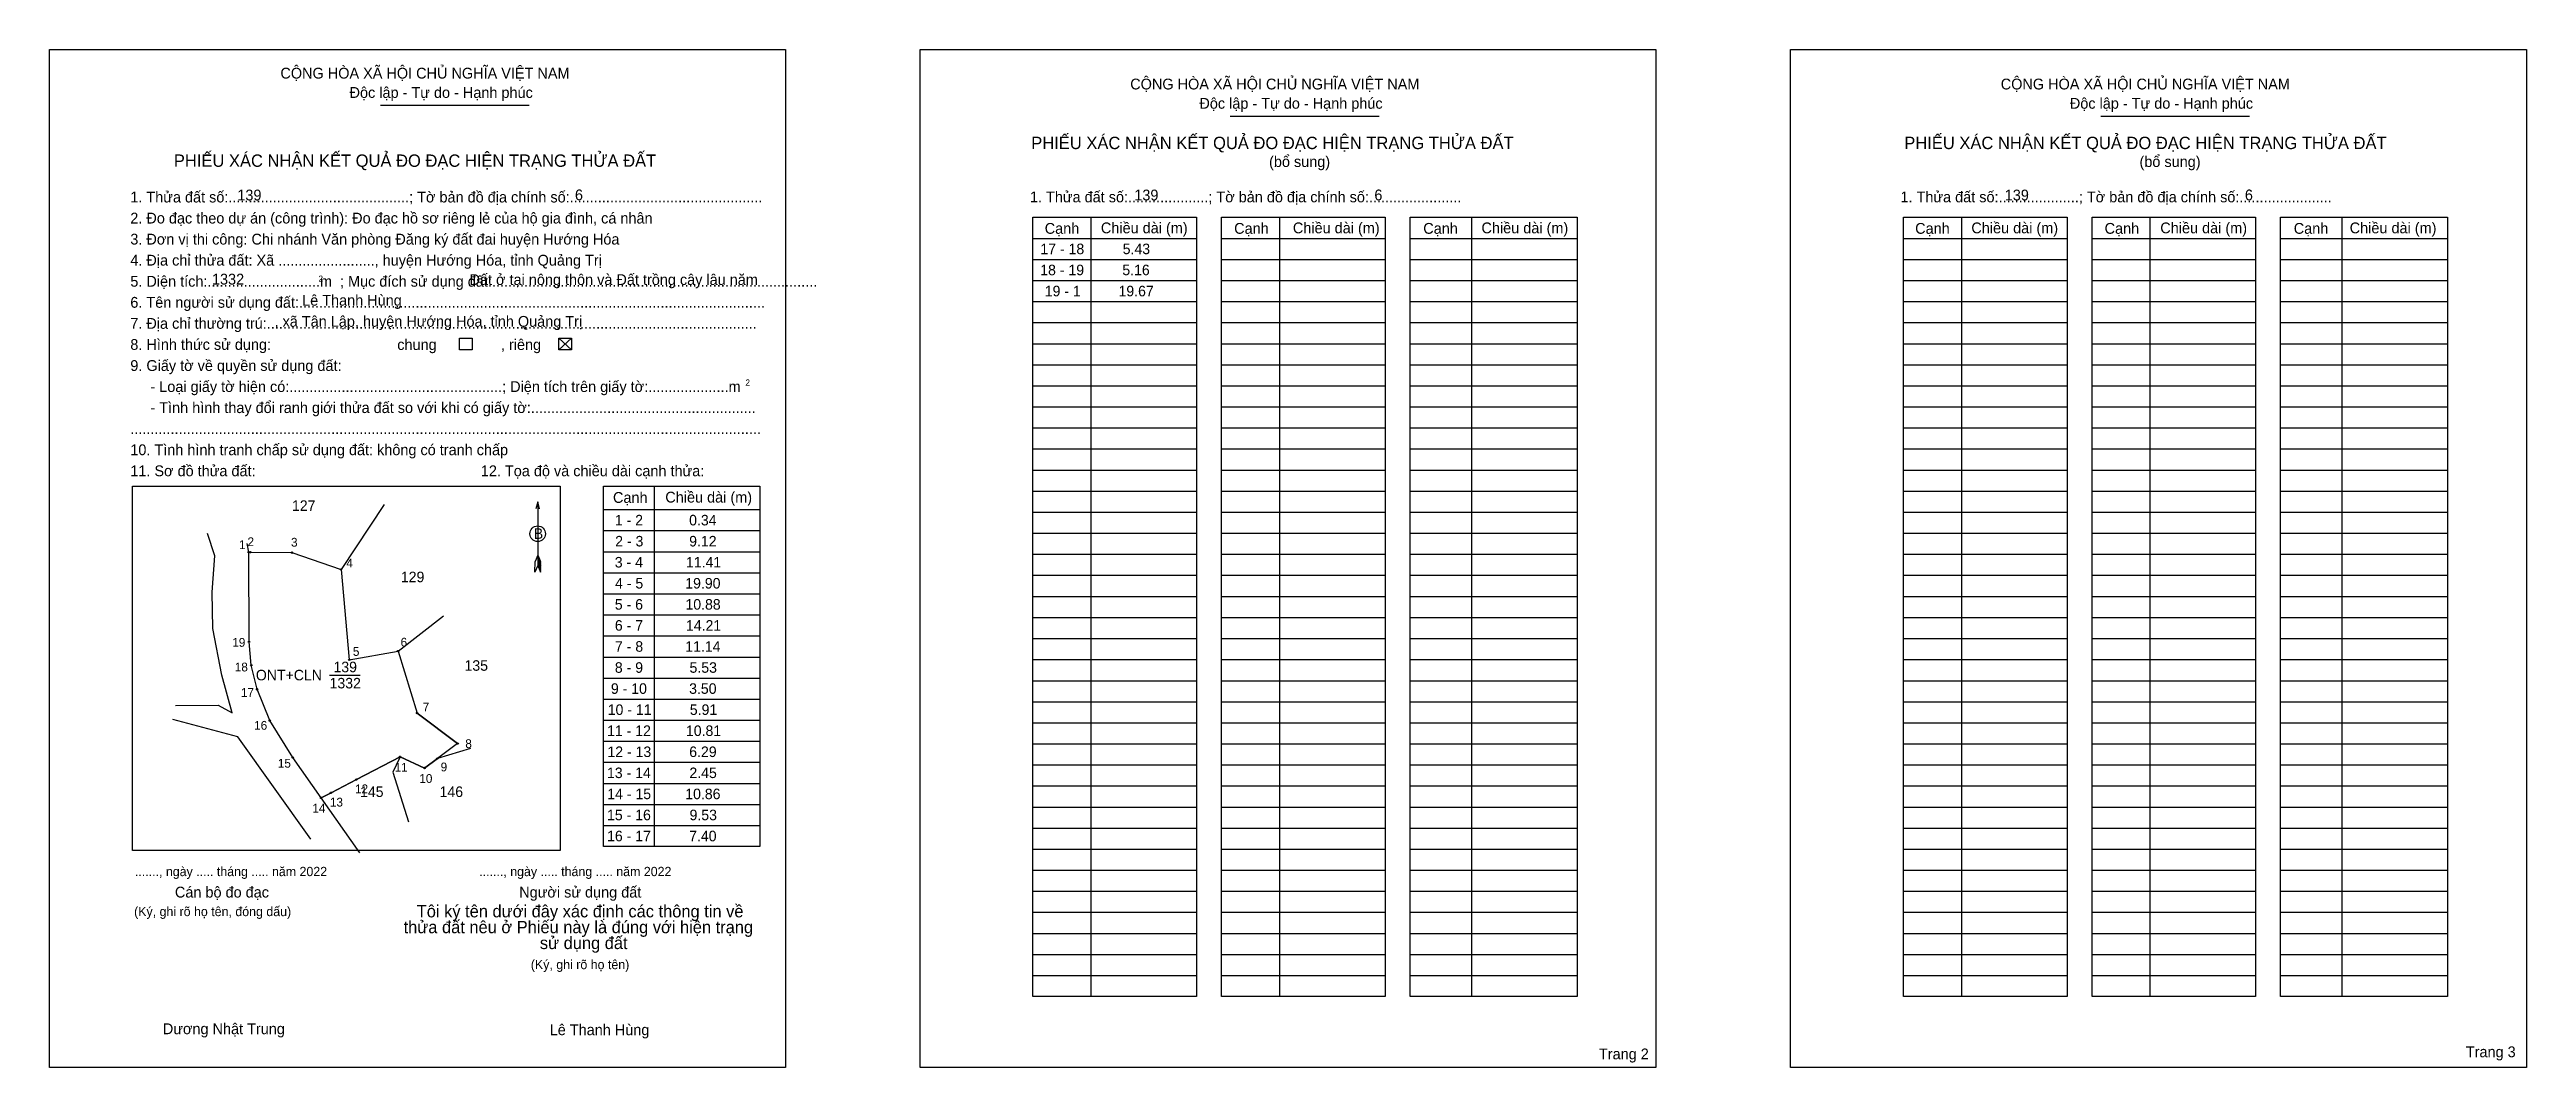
# Model space of a CAD drawing. Extents: x 547293 to 547837, y 1838374 to 1838597.
import ezdxf

# ---------------------------------------------------------------- set-up
doc = ezdxf.new("R2010")
doc.units = 0
for name, color, linetype in [('Level 1', 7, 'Continuous'), ('Level 10', 7, 'Continuous'), ('Level 11', 7, 'Continuous'), ('Level 13', 7, 'Continuous'), ('Level 2', 7, 'Continuous'), ('Level 25', 7, 'Continuous'), ('Level 48', 7, 'Continuous'), ('Level 50', 7, 'Continuous'), ('Level 52', 7, 'Continuous'), ('Level 55', 7, 'Continuous'), ('Level 6', 7, 'Continuous'), ('Level 9', 7, 'Continuous')]:
    doc.layers.add(name, color=color, linetype=linetype)

msp = doc.modelspace()

# ---------------------------------------------------------------- linework, layer by layer
at = {"layer": 'Level 1'}
for p, q in [((547293.23, 1838597.26), (547293.23, 1838597.26)), ((547484.28, 1838597.26), (547484.28, 1838597.26)), ((547365.86, 1838585.03), (547398.52, 1838585.03)), ((547552.38, 1838582.65), (547585.04, 1838582.65)), ((547743.43, 1838582.65), (547776.1, 1838582.65)), ((547521.79, 1838560.44), (547521.79, 1838389.41)), ((547563.18, 1838560.44), (547563.18, 1838389.41)), ((547605.33, 1838560.44), (547605.33, 1838389.41)), ((547712.85, 1838560.44), (547712.85, 1838389.41)), ((547754.23, 1838560.44), (547754.23, 1838389.41)), ((547796.38, 1838560.44), (547796.38, 1838389.41)), ((547509.08, 1838555.81), (547544.98, 1838555.81)), ((547550.46, 1838555.81), (547586.36, 1838555.81)), ((547591.85, 1838555.81), (547628.52, 1838555.81)), ((547700.13, 1838555.81), (547736.03, 1838555.81)), ((547741.52, 1838555.81), (547777.42, 1838555.81)), ((547782.9, 1838555.81), (547819.57, 1838555.81)), ((547509.08, 1838551.19), (547544.98, 1838551.19)), ((547550.46, 1838551.19), (547586.36, 1838551.19)), ((547591.85, 1838551.19), (547628.52, 1838551.19)), ((547700.13, 1838551.19), (547736.03, 1838551.19)), ((547741.52, 1838551.19), (547777.42, 1838551.19)), ((547782.9, 1838551.19), (547819.57, 1838551.19)), ((547509.08, 1838546.57), (547544.98, 1838546.57)), ((547509.08, 1838541.95), (547544.98, 1838541.95)), ((547550.46, 1838546.57), (547586.36, 1838546.57)), ((547550.46, 1838541.95), (547586.36, 1838541.95)), ((547591.85, 1838546.57), (547628.52, 1838546.57)), ((547591.85, 1838541.95), (547628.52, 1838541.95)), ((547700.13, 1838546.57), (547736.03, 1838546.57)), ((547700.13, 1838541.95), (547736.03, 1838541.95)), ((547741.52, 1838546.57), (547777.42, 1838546.57)), ((547741.52, 1838541.95), (547777.42, 1838541.95)), ((547782.9, 1838546.57), (547819.57, 1838546.57)), ((547782.9, 1838541.95), (547819.57, 1838541.95)), ((547509.08, 1838537.32), (547544.98, 1838537.32)), ((547550.46, 1838537.32), (547586.36, 1838537.32)), ((547591.85, 1838537.32), (547628.52, 1838537.32)), ((547700.13, 1838537.32), (547736.03, 1838537.32)), ((547741.52, 1838537.32), (547777.42, 1838537.32)), ((547782.9, 1838537.32), (547819.57, 1838537.32)), ((547405.01, 1838533.9), (547407.78, 1838531.32)), ((547405.01, 1838531.32), (547407.78, 1838533.9)), ((547509.08, 1838532.7), (547544.98, 1838532.7)), ((547550.46, 1838532.7), (547586.36, 1838532.7)), ((547591.85, 1838532.7), (547628.52, 1838532.7)), ((547700.13, 1838532.7), (547736.03, 1838532.7)), ((547741.52, 1838532.7), (547777.42, 1838532.7)), ((547782.9, 1838532.7), (547819.57, 1838532.7)), ((547509.08, 1838528.08), (547544.98, 1838528.08)), ((547550.46, 1838528.08), (547586.36, 1838528.08)), ((547591.85, 1838528.08), (547628.52, 1838528.08)), ((547700.13, 1838528.08), (547736.03, 1838528.08)), ((547741.52, 1838528.08), (547777.42, 1838528.08)), ((547782.9, 1838528.08), (547819.57, 1838528.08)), ((547509.08, 1838523.46), (547544.98, 1838523.46)), ((547550.46, 1838523.46), (547586.36, 1838523.46)), ((547591.85, 1838523.46), (547628.52, 1838523.46)), ((547700.13, 1838523.46), (547736.03, 1838523.46)), ((547741.52, 1838523.46), (547777.42, 1838523.46)), ((547782.9, 1838523.46), (547819.57, 1838523.46)), ((547509.08, 1838518.83), (547544.98, 1838518.83)), ((547550.46, 1838518.83), (547586.36, 1838518.83)), ((547591.85, 1838518.83), (547628.52, 1838518.83)), ((547700.13, 1838518.83), (547736.03, 1838518.83)), ((547741.52, 1838518.83), (547777.42, 1838518.83)), ((547782.9, 1838518.83), (547819.57, 1838518.83)), ((547509.08, 1838514.21), (547544.98, 1838514.21)), ((547509.08, 1838509.59), (547544.98, 1838509.59)), ((547550.46, 1838514.21), (547586.36, 1838514.21)), ((547550.46, 1838509.59), (547586.36, 1838509.59)), ((547591.85, 1838514.21), (547628.52, 1838514.21)), ((547591.85, 1838509.59), (547628.52, 1838509.59)), ((547700.13, 1838514.21), (547736.03, 1838514.21)), ((547700.13, 1838509.59), (547736.03, 1838509.59)), ((547741.52, 1838514.21), (547777.42, 1838514.21)), ((547741.52, 1838509.59), (547777.42, 1838509.59)), ((547782.9, 1838514.21), (547819.57, 1838514.21)), ((547782.9, 1838509.59), (547819.57, 1838509.59)), ((547509.08, 1838504.97), (547544.98, 1838504.97)), ((547550.46, 1838504.97), (547586.36, 1838504.97)), ((547591.85, 1838504.97), (547628.52, 1838504.97)), ((547700.13, 1838504.97), (547736.03, 1838504.97)), ((547741.52, 1838504.97), (547777.42, 1838504.97)), ((547782.9, 1838504.97), (547819.57, 1838504.97)), ((547311.42, 1838501.43), (547311.42, 1838501.43)), ((547425.91, 1838501.45), (547425.91, 1838422.33)), ((547509.08, 1838500.35), (547544.98, 1838500.35)), ((547550.46, 1838500.35), (547586.36, 1838500.35)), ((547591.85, 1838500.35), (547628.52, 1838500.35)), ((547700.13, 1838500.35), (547736.03, 1838500.35)), ((547741.52, 1838500.35), (547777.42, 1838500.35)), ((547782.9, 1838500.35), (547819.57, 1838500.35)), ((547400.37, 1838497.97), (547400.37, 1838483.99)), ((547414.82, 1838496.29), (547449.1, 1838496.29)), ((547509.08, 1838495.72), (547544.98, 1838495.72)), ((547550.46, 1838495.72), (547586.36, 1838495.72)), ((547591.85, 1838495.72), (547628.52, 1838495.72)), ((547700.13, 1838495.72), (547736.03, 1838495.72)), ((547741.52, 1838495.72), (547777.42, 1838495.72)), ((547782.9, 1838495.72), (547819.57, 1838495.72)), ((547414.82, 1838491.67), (547449.1, 1838491.67)), ((547509.08, 1838491.1), (547544.98, 1838491.1)), ((547550.46, 1838491.1), (547586.36, 1838491.1)), ((547591.85, 1838491.1), (547628.52, 1838491.1)), ((547700.13, 1838491.1), (547736.03, 1838491.1)), ((547741.52, 1838491.1), (547777.42, 1838491.1)), ((547782.9, 1838491.1), (547819.57, 1838491.1)), ((547399.75, 1838482.57), (547399.78, 1838484.88)), ((547400.37, 1838483.99), (547399.75, 1838482.57)), ((547400.37, 1838486.3), (547399.78, 1838484.88)), ((547400.37, 1838486.3), (547400.96, 1838484.88)), ((547400.37, 1838486.1), (547400.96, 1838484.67)), ((547400.37, 1838485.9), (547400.96, 1838484.47)), ((547400.37, 1838485.7), (547400.97, 1838484.26)), ((547400.37, 1838485.49), (547400.97, 1838484.05)), ((547400.37, 1838485.29), (547400.97, 1838483.84)), ((547400.37, 1838485.09), (547400.97, 1838483.64)), ((547400.37, 1838484.89), (547400.98, 1838483.43)), ((547400.37, 1838484.69), (547400.98, 1838483.22)), ((547400.37, 1838484.49), (547400.98, 1838483.01)), ((547400.37, 1838484.29), (547400.99, 1838482.81)), ((547400.37, 1838483.99), (547400.99, 1838482.57)), ((547400.99, 1838482.57), (547400.96, 1838484.88)), ((547414.82, 1838487.05), (547449.1, 1838487.05)), ((547414.82, 1838482.42), (547449.1, 1838482.42)), ((547509.08, 1838486.48), (547544.98, 1838486.48)), ((547550.46, 1838486.48), (547586.36, 1838486.48)), ((547591.85, 1838486.48), (547628.52, 1838486.48)), ((547700.13, 1838486.48), (547736.03, 1838486.48)), ((547741.52, 1838486.48), (547777.42, 1838486.48)), ((547782.9, 1838486.48), (547819.57, 1838486.48)), ((547414.82, 1838477.8), (547449.1, 1838477.8)), ((547509.08, 1838481.86), (547544.98, 1838481.86)), ((547509.08, 1838477.23), (547544.98, 1838477.23)), ((547550.46, 1838481.86), (547586.36, 1838481.86)), ((547550.46, 1838477.23), (547586.36, 1838477.23)), ((547591.85, 1838481.86), (547628.52, 1838481.86)), ((547591.85, 1838477.23), (547628.52, 1838477.23)), ((547700.13, 1838481.86), (547736.03, 1838481.86)), ((547700.13, 1838477.23), (547736.03, 1838477.23)), ((547741.52, 1838481.86), (547777.42, 1838481.86)), ((547741.52, 1838477.23), (547777.42, 1838477.23)), ((547782.9, 1838481.86), (547819.57, 1838481.86)), ((547782.9, 1838477.23), (547819.57, 1838477.23)), ((547414.82, 1838473.18), (547449.1, 1838473.18)), ((547509.08, 1838472.61), (547544.98, 1838472.61)), ((547550.46, 1838472.61), (547586.36, 1838472.61)), ((547591.85, 1838472.61), (547628.52, 1838472.61)), ((547700.13, 1838472.61), (547736.03, 1838472.61)), ((547741.52, 1838472.61), (547777.42, 1838472.61)), ((547782.9, 1838472.61), (547819.57, 1838472.61)), ((547414.82, 1838468.56), (547449.1, 1838468.56)), ((547509.08, 1838467.99), (547544.98, 1838467.99)), ((547550.46, 1838467.99), (547586.36, 1838467.99)), ((547591.85, 1838467.99), (547628.52, 1838467.99)), ((547700.13, 1838467.99), (547736.03, 1838467.99)), ((547741.52, 1838467.99), (547777.42, 1838467.99)), ((547782.9, 1838467.99), (547819.57, 1838467.99)), ((547414.82, 1838463.93), (547449.1, 1838463.93)), ((547509.08, 1838463.37), (547544.98, 1838463.37)), ((547550.46, 1838463.37), (547586.36, 1838463.37)), ((547591.85, 1838463.37), (547628.52, 1838463.37)), ((547700.13, 1838463.37), (547736.03, 1838463.37)), ((547741.52, 1838463.37), (547777.42, 1838463.37)), ((547782.9, 1838463.37), (547819.57, 1838463.37)), ((547414.82, 1838459.31), (547449.1, 1838459.31)), ((547414.82, 1838454.69), (547449.1, 1838454.69)), ((547509.08, 1838458.74), (547544.98, 1838458.74)), ((547550.46, 1838458.74), (547586.36, 1838458.74)), ((547591.85, 1838458.74), (547628.52, 1838458.74)), ((547700.13, 1838458.74), (547736.03, 1838458.74)), ((547741.52, 1838458.74), (547777.42, 1838458.74)), ((547782.9, 1838458.74), (547819.57, 1838458.74)), ((547414.82, 1838450.07), (547449.1, 1838450.07)), ((547509.08, 1838454.12), (547544.98, 1838454.12)), ((547509.08, 1838449.5), (547544.98, 1838449.5)), ((547550.46, 1838454.12), (547586.36, 1838454.12)), ((547550.46, 1838449.5), (547586.36, 1838449.5)), ((547591.85, 1838454.12), (547628.52, 1838454.12)), ((547591.85, 1838449.5), (547628.52, 1838449.5)), ((547700.13, 1838454.12), (547736.03, 1838454.12)), ((547700.13, 1838449.5), (547736.03, 1838449.5)), ((547741.52, 1838454.12), (547777.42, 1838454.12)), ((547741.52, 1838449.5), (547777.42, 1838449.5)), ((547782.9, 1838454.12), (547819.57, 1838454.12)), ((547782.9, 1838449.5), (547819.57, 1838449.5)), ((547414.82, 1838445.44), (547449.1, 1838445.44)), ((547509.08, 1838444.88), (547544.98, 1838444.88)), ((547550.46, 1838444.88), (547586.36, 1838444.88)), ((547591.85, 1838444.88), (547628.52, 1838444.88)), ((547700.13, 1838444.88), (547736.03, 1838444.88)), ((547741.52, 1838444.88), (547777.42, 1838444.88)), ((547782.9, 1838444.88), (547819.57, 1838444.88)), ((547414.82, 1838440.82), (547449.1, 1838440.82)), ((547509.08, 1838440.25), (547544.98, 1838440.25)), ((547550.46, 1838440.25), (547586.36, 1838440.25)), ((547591.85, 1838440.25), (547628.52, 1838440.25)), ((547700.13, 1838440.25), (547736.03, 1838440.25)), ((547741.52, 1838440.25), (547777.42, 1838440.25)), ((547782.9, 1838440.25), (547819.57, 1838440.25)), ((547414.82, 1838436.2), (547449.1, 1838436.2)), ((547509.08, 1838435.63), (547544.98, 1838435.63)), ((547550.46, 1838435.63), (547586.36, 1838435.63)), ((547591.85, 1838435.63), (547628.52, 1838435.63)), ((547700.13, 1838435.63), (547736.03, 1838435.63)), ((547741.52, 1838435.63), (547777.42, 1838435.63)), ((547782.9, 1838435.63), (547819.57, 1838435.63)), ((547414.82, 1838431.58), (547449.1, 1838431.58)), ((547509.08, 1838431.01), (547544.98, 1838431.01)), ((547550.46, 1838431.01), (547586.36, 1838431.01)), ((547591.85, 1838431.01), (547628.52, 1838431.01)), ((547700.13, 1838431.01), (547736.03, 1838431.01)), ((547741.52, 1838431.01), (547777.42, 1838431.01)), ((547782.9, 1838431.01), (547819.57, 1838431.01)), ((547414.82, 1838426.95), (547449.1, 1838426.95)), ((547509.08, 1838426.39), (547544.98, 1838426.39)), ((547550.46, 1838426.39), (547586.36, 1838426.39)), ((547591.85, 1838426.39), (547628.52, 1838426.39)), ((547700.13, 1838426.39), (547736.03, 1838426.39)), ((547741.52, 1838426.39), (547777.42, 1838426.39)), ((547782.9, 1838426.39), (547819.57, 1838426.39)), ((547405.31, 1838421.44), (547405.31, 1838421.44)), ((547509.08, 1838421.76), (547544.98, 1838421.76)), ((547509.08, 1838417.14), (547544.98, 1838417.14)), ((547550.46, 1838421.76), (547586.36, 1838421.76)), ((547550.46, 1838417.14), (547586.36, 1838417.14)), ((547591.85, 1838421.76), (547628.52, 1838421.76)), ((547591.85, 1838417.14), (547628.52, 1838417.14)), ((547700.13, 1838421.76), (547736.03, 1838421.76)), ((547700.13, 1838417.14), (547736.03, 1838417.14)), ((547741.52, 1838421.76), (547777.42, 1838421.76)), ((547741.52, 1838417.14), (547777.42, 1838417.14)), ((547782.9, 1838421.76), (547819.57, 1838421.76)), ((547782.9, 1838417.14), (547819.57, 1838417.14)), ((547509.08, 1838412.52), (547544.98, 1838412.52)), ((547550.46, 1838412.52), (547586.36, 1838412.52)), ((547591.85, 1838412.52), (547628.52, 1838412.52)), ((547700.13, 1838412.52), (547736.03, 1838412.52)), ((547741.52, 1838412.52), (547777.42, 1838412.52)), ((547782.9, 1838412.52), (547819.57, 1838412.52)), ((547509.08, 1838407.9), (547544.98, 1838407.9)), ((547550.46, 1838407.9), (547586.36, 1838407.9)), ((547591.85, 1838407.9), (547628.52, 1838407.9)), ((547700.13, 1838407.9), (547736.03, 1838407.9)), ((547741.52, 1838407.9), (547777.42, 1838407.9)), ((547782.9, 1838407.9), (547819.57, 1838407.9)), ((547509.08, 1838403.27), (547544.98, 1838403.27)), ((547550.46, 1838403.27), (547586.36, 1838403.27)), ((547591.85, 1838403.27), (547628.52, 1838403.27)), ((547700.13, 1838403.27), (547736.03, 1838403.27)), ((547741.52, 1838403.27), (547777.42, 1838403.27)), ((547782.9, 1838403.27), (547819.57, 1838403.27)), ((547509.08, 1838398.65), (547544.98, 1838398.65)), ((547550.46, 1838398.65), (547586.36, 1838398.65)), ((547591.85, 1838398.65), (547628.52, 1838398.65)), ((547700.13, 1838398.65), (547736.03, 1838398.65)), ((547741.52, 1838398.65), (547777.42, 1838398.65)), ((547782.9, 1838398.65), (547819.57, 1838398.65)), ((547509.08, 1838394.03), (547544.98, 1838394.03)), ((547550.46, 1838394.03), (547586.36, 1838394.03)), ((547591.85, 1838394.03), (547628.52, 1838394.03)), ((547700.13, 1838394.03), (547736.03, 1838394.03)), ((547741.52, 1838394.03), (547777.42, 1838394.03)), ((547782.9, 1838394.03), (547819.57, 1838394.03)), ((547454.77, 1838373.84), (547454.77, 1838373.84)), ((547645.81, 1838373.84), (547645.81, 1838373.84))]:
    msp.add_line(p, q, dxfattribs=at)
for points in [[(547509.08, 1838560.44), (547544.98, 1838560.44), (547544.98, 1838389.41), (547509.08, 1838389.41)], [(547550.46, 1838560.44), (547586.36, 1838560.44), (547586.36, 1838389.41), (547550.46, 1838389.41)], [(547591.85, 1838560.44), (547628.52, 1838560.44), (547628.52, 1838389.41), (547591.85, 1838389.41)], [(547700.13, 1838560.44), (547736.03, 1838560.44), (547736.03, 1838389.41), (547700.13, 1838389.41)], [(547741.52, 1838560.44), (547777.42, 1838560.44), (547777.42, 1838389.41), (547741.52, 1838389.41)], [(547782.9, 1838560.44), (547819.57, 1838560.44), (547819.57, 1838389.41), (547782.9, 1838389.41)], [(547311.42, 1838501.43), (547405.31, 1838501.43), (547405.31, 1838421.44), (547311.42, 1838421.44)], [(547414.82, 1838501.45), (547449.1, 1838501.45), (547449.1, 1838422.33), (547414.82, 1838422.33)]]:
    msp.add_lwpolyline(points, close=True, dxfattribs=at)
msp.add_lwpolyline([(547400.77, 1838496.49), (547400.37, 1838497.97), (547399.97, 1838496.49)], dxfattribs=at)
msp.add_circle((547400.37, 1838490.98), 1.71, dxfattribs=at)
at = {"layer": 'Level 10'}
msp.add_lwpolyline([(547346.6, 1838441.89), (547341.57, 1838449.98), (547338.79, 1838456.84), (547337.51, 1838462.12), (547337.01, 1838467.26), (547336.97, 1838486.93), (547337.31, 1838486.93), (547346.43, 1838486.84), (547357.22, 1838483.14), (547359.02, 1838463.32), (547369.73, 1838465.22), (547373.91, 1838451.64), (547382.8, 1838444.93), (547378.35, 1838441.65), (547375.53, 1838439.57), (547370.16, 1838442.04), (547360.58, 1838437.04), (547355.01, 1838434.14), (547352.83, 1838433)], close=True, dxfattribs=at)
at = {"layer": 'Level 11'}
for centre in [(547336.97, 1838486.93), (547337.31, 1838486.93), (547346.43, 1838486.84), (547357.22, 1838483.14), (547337.01, 1838467.26), (547337.51, 1838462.12), (547359.02, 1838463.32), (547369.73, 1838465.22), (547338.79, 1838456.84), (547341.57, 1838449.98), (547373.91, 1838451.64), (547382.8, 1838444.93), (547346.6, 1838441.89), (547346.6, 1838441.89), (547370.16, 1838442.04), (547375.53, 1838439.57), (547378.35, 1838441.65), (547352.83, 1838433), (547355.01, 1838434.14), (547360.58, 1838437.04)]:
    msp.add_circle(centre, 0.154, dxfattribs=at)
at = {"layer": 'Level 2'}
for points in [[(547293.23, 1838597.26), (547454.76, 1838597.26), (547454.76, 1838373.84), (547293.23, 1838373.84)], [(547484.28, 1838597.26), (547645.81, 1838597.26), (547645.81, 1838373.84), (547484.28, 1838373.84)], [(547675.34, 1838597.26), (547836.87, 1838597.26), (547836.87, 1838373.84), (547675.34, 1838373.84)]]:
    msp.add_lwpolyline(points, close=True, dxfattribs=at)
at = {"layer": 'Level 25'}
for p, q in [((547341.57, 1838449.98), (547338.79, 1838456.84)), ((547346.6, 1838441.89), (547341.57, 1838449.98)), ((547382.8, 1838444.93), (547373.91, 1838451.64)), ((547360.58, 1838437.04), (547370.16, 1838442.04)), ((547370.16, 1838442.04), (547375.53, 1838439.57)), ((547375.53, 1838439.57), (547378.35, 1838441.65)), ((547352.83, 1838433), (547355.01, 1838434.14)), ((547355.01, 1838434.14), (547360.58, 1838437.04))]:
    msp.add_line(p, q, dxfattribs=at)
at = {"layer": 'Level 50'}
for points in [[(547383.18, 1838533.9), (547385.96, 1838533.9), (547385.96, 1838531.32), (547383.18, 1838531.32)], [(547405.01, 1838533.9), (547407.78, 1838533.9), (547407.78, 1838531.32), (547405.01, 1838531.32)]]:
    msp.add_lwpolyline(points, close=True, dxfattribs=at)
at = {"layer": 'Level 9'}
for p, q in [((547366.64, 1838497.42), (547357.22, 1838483.14)), ((547329.54, 1838486.13), (547327.91, 1838491.01)), ((547336.97, 1838486.93), (547336.58, 1838488.87)), ((547328.95, 1838478.15), (547329.54, 1838486.13)), ((547329.08, 1838470.22), (547328.95, 1838478.15)), ((547369.73, 1838465.22), (547379.7, 1838472.97)), ((547331.03, 1838459.95), (547329.08, 1838470.22)), ((547333.29, 1838451.68), (547331.03, 1838459.95)), ((547354.69, 1838459.97), (547361.38, 1838459.97)), ((547334.59, 1838446.44), (547320.32, 1838450.24)), ((547320.88, 1838453.26), (547330.23, 1838453.38)), ((547330.23, 1838453.38), (547333.29, 1838451.68)), ((547350.61, 1838423.93), (547334.59, 1838446.44)), ((547385.6, 1838443.86), (547378.35, 1838441.65)), ((547370.16, 1838442.04), (547368.55, 1838438.66)), ((547368.55, 1838438.66), (547372.05, 1838427.79)), ((547361.35, 1838420.96), (547352.83, 1838433))]:
    msp.add_line(p, q, dxfattribs=at)

# ---------------------------------------------------------------- texts
at = {"layer": 'Level 1'}
for s, height, p in [('CỘNG HÒA XÃ HỘI CHỦ NGHĨA VIỆT NAM', 2.3727, (547343.9, 1838590.89)), ('CỘNG HÒA XÃ HỘI CHỦ NGHĨA VIỆT NAM', 2.3727, (547530.42, 1838588.5)), ('CỘNG HÒA XÃ HỘI CHỦ NGHĨA VIỆT NAM', 2.3727, (547721.48, 1838588.5)), ('Độc lập - Tự do - Hạnh phúc', 2.3727, (547359.08, 1838586.65)), ('Độc lập - Tự do - Hạnh phúc', 2.3727, (547545.6, 1838584.27)), ('Độc lập - Tự do - Hạnh phúc', 2.3727, (547736.65, 1838584.27)), ('PHIẾU XÁC NHẬN KẾT QUẢ ĐO ĐẠC HIỆN TRẠNG THỬA ĐẤT', 2.712, (547320.52, 1838571.52)), ('PHIẾU XÁC NHẬN KẾT QUẢ ĐO ĐẠC HIỆN TRẠNG THỬA ĐẤT', 2.712, (547508.7, 1838575.41)), ('PHIẾU XÁC NHẬN KẾT QUẢ ĐO ĐẠC HIỆN TRẠNG THỬA ĐẤT', 2.712, (547700.31, 1838575.41)), ('(bổ sung)', 2.373, (547560.89, 1838571.48)), ('(bổ sung)', 2.373, (547751.94, 1838571.48)), ('1. Thửa đất số:.............................................; Tờ bản đồ địa chính số:................................................', 2.37272, (547310.96, 1838563.7)), ('1. Thửa đất số:....................; Tờ bản đồ địa chính số:.......................', 2.3727, (547508.41, 1838563.73)), ('1. Thửa đất số:....................; Tờ bản đồ địa chính số:.......................', 2.3727, (547699.47, 1838563.73)), ('2. Đo đạc theo dự án (công trình): Đo đạc hồ sơ riêng lẻ của hộ gia đình, cá nhân', 2.3727, (547310.96, 1838559.08)), ('Cạnh', 2.373, (547511.65, 1838556.82)), ('Chiều dài (m)', 2.3727, (547523.98, 1838556.93)), ('Cạnh', 2.373, (547553.23, 1838556.82)), ('Chiều dài (m)', 2.3727, (547566.12, 1838556.93)), ('Cạnh', 2.373, (547594.74, 1838556.82)), ('Chiều dài (m)', 2.3727, (547607.51, 1838556.93)), ('Cạnh', 2.373, (547702.7, 1838556.82)), ('Chiều dài (m)', 2.3727, (547715.03, 1838556.93)), ('Cạnh', 2.373, (547744.28, 1838556.82)), ('Chiều dài (m)', 2.3727, (547756.5, 1838556.93)), ('Cạnh', 2.373, (547785.79, 1838556.82)), ('Chiều dài (m)', 2.3727, (547798.07, 1838556.93)), ('3. Đơn vị thi công: Chi nhánh Văn phòng Đăng ký đất đai huyện Hướng Hóa', 2.3727, (547310.96, 1838554.46)), ('4. Địa chỉ thửa đất: Xã ........................, huyện Hướng Hóa, tỉnh Quảng Trị', 2.3727, (547310.96, 1838549.84)), ('5. Diện tích:............................m  ; Mục đích sử dụng đất:.................................................................................', 2.37272, (547310.96, 1838545.21)), ('2', 1.36, (547352.25, 1838546.29)), ('6. Tên người sử dụng đất:....................................................................................................................', 2.37272, (547310.96, 1838540.59)), ('7. Địa chỉ thường trú:..........................................................................................................................', 2.37272, (547310.96, 1838535.97)), ('chung                , riêng', 2.3727, (547369.55, 1838531.32)), ('9. Giấy tờ về quyền sử dụng đất:', 2.3727, (547310.96, 1838526.72)), ('     - Loại giấy tờ hiện có:.....................................................; Diện tích trên giấy tờ:....................m', 2.37272, (547310.96, 1838522.1)), ('     - Tình hình thay đổi ranh giới thửa đất so với khi có giấy tờ:........................................................', 2.37272, (547310.96, 1838517.48)), ('2', 1.36, (547445.96, 1838523.49)), ('10. Tình hình tranh chấp sử dụng đất: không có tranh chấp', 2.3727, (547310.96, 1838508.23)), ('.............................................................................................................................................................', 2.37272, (547310.96, 1838512.86)), ('11. Sơ đồ thửa đất:', 2.3727, (547310.96, 1838503.61)), ('12. Tọa độ và chiều dài cạnh thửa:', 2.3727, (547387.89, 1838503.61)), ('Cạnh', 2.373, (547416.9, 1838497.76)), ('Chiều dài (m)', 2.3727, (547428.38, 1838497.83)), ('B', 2.31, (547399.52, 1838489.86)), ('......., ngày ..... tháng ..... năm 2022', 2.0339, (547311.97, 1838415.84)), ('......., ngày ..... tháng ..... năm 2022', 2.0339, (547387.54, 1838415.84)), ('Cán bộ đo đạc', 2.3727, (547320.75, 1838411.14)), ('Người sử dụng đất', 2.3727, (547396.32, 1838411.14)), ('(Ký, ghi rõ họ tên, đóng dấu)', 2.0339, (547311.79, 1838407.06)), ('thửa đất nêu ở Phiếu này là đúng với hiện trạng', 2.6963, (547370.94, 1838403.31)), ('Tôi ký tên dưới đây xác định các thông tin về', 2.6963, (547373.82, 1838406.79)), ('sử dụng đất', 2.6963, (547400.85, 1838399.83)), ('(Ký, ghi rõ họ tên)', 2.0339, (547398.86, 1838395.42)), ('Dương Nhật Trung', 2.3727, (547318.1, 1838381.15)), ('Trang 2', 2.373, (547633.3, 1838375.63)), ('Trang 3', 2.373, (547823.56, 1838376.09))]:
    msp.add_text(s, height=height, dxfattribs=at).set_placement(p)
at = {"layer": 'Level 13'}
for s, p in [('ONT+CLN', (547338.51, 1838458.81)), ('139', (547355.55, 1838460.59)), ('1332', (547354.69, 1838457.04))]:
    msp.add_text(s, height=2.311, dxfattribs=at).set_placement(p)
at = {"layer": 'Level 48'}
msp.add_text('8. Hình thức sử dụng:', height=2.3728, dxfattribs=at).set_placement((547310.96, 1838531.35))
at = {"layer": 'Level 52'}
for s, p in [('17 - 18', (547510.7, 1838552.35)), ('5.43', (547528.77, 1838552.35)), ('18 - 19', (547510.67, 1838547.73)), ('5.16', (547528.69, 1838547.73)), ('19 - 1', (547511.66, 1838543.1)), ('19.67', (547527.85, 1838543.1)), ('127', (547346.44, 1838496)), ('1 - 2', (547417.3, 1838492.82)), ('0.34', (547433.61, 1838492.82)), ('2 - 3', (547417.38, 1838488.2)), ('9.12', (547433.62, 1838488.2)), ('129', (547370.34, 1838480.35)), ('3 - 4', (547417.29, 1838483.58)), ('11.41', (547432.91, 1838483.58)), ('4 - 5', (547417.35, 1838478.96)), ('5 - 6', (547417.3, 1838474.33)), ('19.90', (547432.76, 1838478.96)), ('10.88', (547432.8, 1838474.33)), ('6 - 7', (547417.31, 1838469.71)), ('14.21', (547432.91, 1838469.71)), ('7 - 8', (547417.33, 1838465.09)), ('11.14', (547432.76, 1838465.09)), ('135', (547384.31, 1838460.91)), ('8 - 9', (547417.31, 1838460.47)), ('5.53', (547433.7, 1838460.47)), ('9 - 10', (547416.44, 1838455.85)), ('3.50', (547433.61, 1838455.85)), ('10 - 11', (547415.74, 1838451.22)), ('5.91', (547433.76, 1838451.22)), ('11 - 12', (547415.6, 1838446.6)), ('12 - 13', (547415.67, 1838441.98)), ('10.81', (547432.91, 1838446.6)), ('6.29', (547433.63, 1838441.98)), ('13 - 14', (547415.58, 1838437.36)), ('2.45', (547433.67, 1838437.36)), ('145', (547361.38, 1838433.21)), ('146', (547378.84, 1838433.21)), ('14 - 15', (547415.64, 1838432.73)), ('10.86', (547432.76, 1838432.73)), ('15 - 16', (547415.59, 1838428.11)), ('9.53', (547433.7, 1838428.11)), ('16 - 17', (547415.6, 1838423.49)), ('7.40', (547433.61, 1838423.49))]:
    msp.add_text(s, height=2.311, dxfattribs=at).set_placement(p)
at = {"layer": 'Level 55'}
for s, p in [('1', (547336.95, 1838486.93)), ('2', (547337.29, 1838486.93)), ('3', (547346.41, 1838486.84)), ('4', (547357.19, 1838483.14)), ('19', (547336.96, 1838467.26)), ('18', (547337.46, 1838462.12)), ('5', (547359, 1838463.32)), ('6', (547369.7, 1838465.22)), ('17', (547338.74, 1838456.84)), ('16', (547341.52, 1838449.98)), ('7', (547373.88, 1838451.64)), ('8', (547382.77, 1838444.93)), ('15', (547346.55, 1838441.89)), ('11', (547370.11, 1838442.04)), ('10', (547375.48, 1838439.57)), ('9', (547378.32, 1838441.65)), ('14', (547352.78, 1838433)), ('13', (547354.95, 1838434.14)), ('12', (547360.53, 1838437.04))]:
    msp.add_text(s, height=0.077, dxfattribs=at).set_placement(p)
at = {"layer": 'Level 6'}
for s, height, p in [('139', 2.373, (547334.45, 1838564.14)), ('6', 2.37, (547408.55, 1838564.18)), ('139', 2.373, (547531.31, 1838564.14)), ('6', 2.37, (547584.01, 1838564.16)), ('139', 2.373, (547722.36, 1838564.14)), ('6', 2.37, (547775.07, 1838564.16)), ('1332', 2.373, (547328.88, 1838545.68)), ('Đất ở tại nông thôn và Đất trồng cây lâu năm', 2.3728, (547385.41, 1838545.58)), ('Lê Thanh Hùng', 2.3728, (547348.67, 1838541.04)), (', xã Tân Lập, huyện Hướng Hóa, tỉnh Quảng Trị', 2.3728, (547342.61, 1838536.41)), ('Lê Thanh Hùng', 2.3728, (547403.01, 1838380.93))]:
    msp.add_text(s, height=height, dxfattribs=at).set_placement(p)
at = {"layer": 'Level 9'}
for s, height, p in [('1', 1.93, (547334.8, 1838487.61)), ('2', 1.93, (547336.68, 1838488.27)), ('3', 1.93, (547346.23, 1838488.15)), ('4', 1.93, (547358.38, 1838483.6)), ('19', 1.926, (547333.34, 1838466.18)), ('5', 1.93, (547359.81, 1838464.19)), ('6', 1.93, (547370.28, 1838466.23)), ('18', 1.926, (547333.89, 1838460.77)), ('17', 1.926, (547335.23, 1838455.17)), ('16', 1.926, (547338.14, 1838447.97)), ('7', 1.93, (547375.15, 1838452)), ('8', 1.93, (547384.48, 1838443.95)), ('15', 1.926, (547343.34, 1838439.65)), ('11', 1.926, (547368.97, 1838438.77)), ('9', 1.93, (547379.07, 1838438.83)), ('13', 1.926, (547354.77, 1838431.12)), ('12', 1.926, (547360.28, 1838434.03)), ('10', 1.926, (547374.39, 1838436.31)), ('14', 1.926, (547350.91, 1838429.79))]:
    msp.add_text(s, height=height, dxfattribs=at).set_placement(p)

doc.saveas('drawing.dxf')
